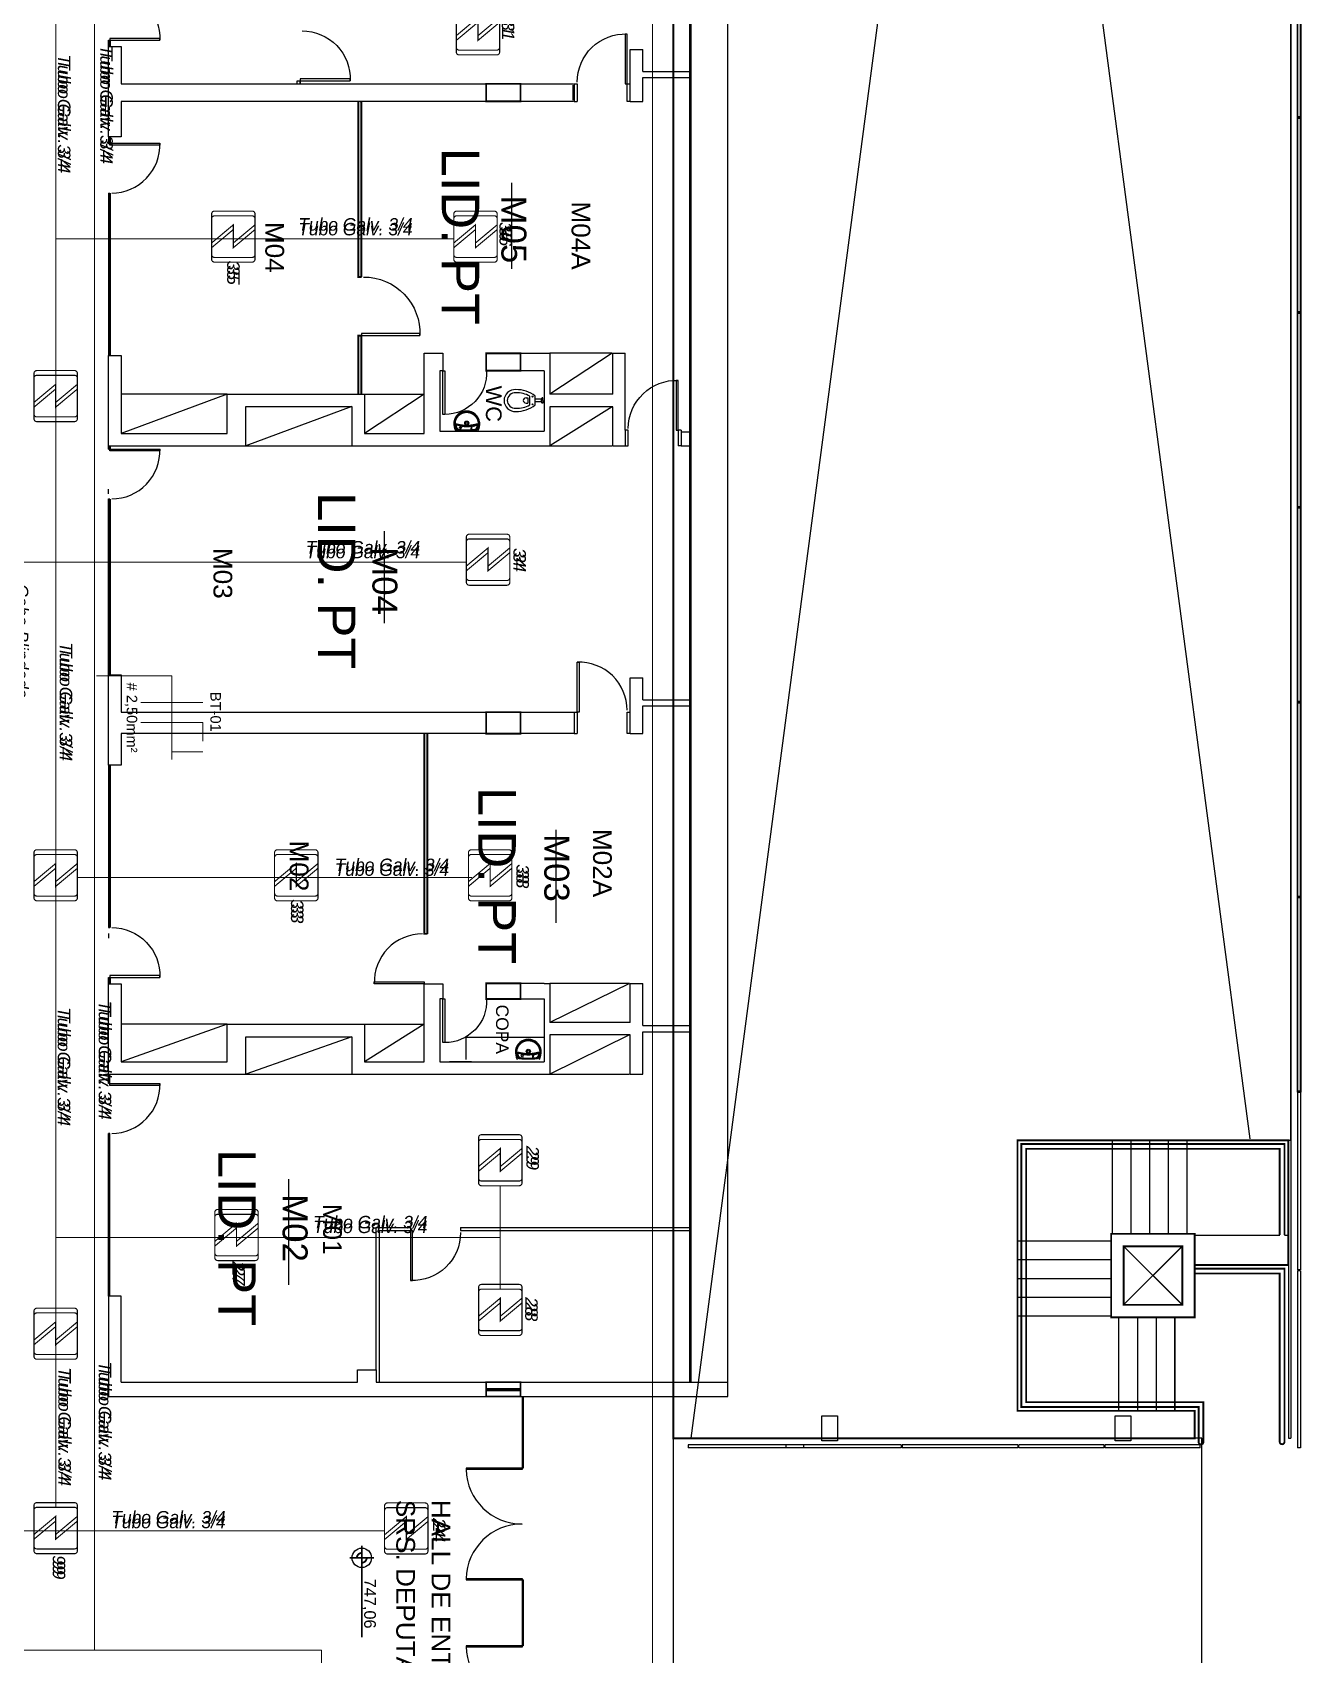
# Model space of a CAD drawing. Header units: metres. Extents: x -331 to 2982, y 362 to 2539.
# Drawn here: x 2847.1 to 2867.44, y 1317.75 to 1343.76 of the extents above; entities that cross this region are included whole.
import ezdxf
from ezdxf.enums import TextEntityAlignment as Align

# ---------------------------------------------------------------- set-up
doc = ezdxf.new("R2010")
doc.units = ezdxf.units.M
doc.layers.get('0').update_dxf_attribs({"color": 251})
for name, color, linetype in [('CX', 251, 'Continuous'), ('DET. FUMAÇA', 1, 'Continuous'), ('Div', 251, 'Continuous'), ('Est', 251, 'Continuous'), ('Mob', 251, 'Continuous'), ('Pis', 251, 'Continuous')]:
    doc.layers.add(name, color=color, linetype=linetype)
doc.styles.add('ARIAL', font='arial.ttf')
doc.styles.add('DESTAQUE', font='arial.ttf', dxfattribs={"height": 0.4})
doc.styles.get("Standard").update_dxf_attribs({"font": 'arial.ttf', "height": 0.3})

# ---------------------------------------------------------------- blocks, each defined once
blk = doc.blocks.new('Detector de fumaça')
at = {"layer": 'DET. FUMAÇA', "linetype": 'Continuous', "lineweight": 15, "const_width": 0.0187}
blk.add_lwpolyline([(774.599, 539.816), (775.249, 539.816, -0.414214), (775.296, 539.769), (775.296, 539.167, -0.414214), (775.249, 539.12), (774.599, 539.12, -0.414214), (774.553, 539.167), (774.553, 539.769, -0.414214)], format="xyb", close=True, dxfattribs=at)
blk.add_lwpolyline([(774.773, 539.816), (775.064, 539.468), (774.773, 539.468), (775.064, 539.12)], dxfattribs=at)
blk = doc.blocks.new('rett')
at = {"color": 2, "linetype": 'Continuous', "lineweight": 15}
blk.add_line((813.966, 2203), (814.262, 2203), dxfattribs=at)
at = {"layer": 'Div', "color": 2, "linetype": 'Continuous', "lineweight": 15}
for p, q in [((813.645, 2202.003), (813.645, 2203)), ((813.966, 2202.003), (813.966, 2203)), ((814.435, 2202.502), (814.435, 2203))]:
    blk.add_line(p, q, dxfattribs=at)
blk.add_lwpolyline([(813.214, 2201.295), (813.214, 2202.502), (814.56, 2202.502)], dxfattribs=at)
at = {"layer": 'Div', "color": 2, "linetype": 'Continuous', "lineweight": 15, "char_height": 0.1683, "attachment_point": 1}
for s, insert in [('\\pxqc;\\PBT-01{\\fArial|b0|i1|c0|p34;  }', (808.19, 2203.569)), ('\\pxqc;\\P\\pi-0.92701,l1.92701,t1.92701;#^I2,50mm²', (808.198, 2202.227))]:
    blk.add_mtext_dynamic_manual_height_columns(s, width=11.20762, gutter_width=2.104, heights=[0], dxfattribs=dict(at, insert=insert))
blk = doc.blocks.new('cb2')
at = {"layer": 'Div', "color": 2, "linetype": 'Continuous', "lineweight": 15}
blk.add_lwpolyline([(806.232, 1904.456), (806.232, 1903.382), (808.384, 1903.382)], dxfattribs=at)
at = {"layer": 'Div', "color": 2, "linetype": 'Continuous', "lineweight": 15, "insert": (806.585, 1904.017), "char_height": 0.2, "attachment_point": 1}
blk.add_mtext_dynamic_manual_height_columns('{\\fArial|b0|i1|c0|p34;Cabo Blindado \\P3 x # 1,50mm²}', width=13.3188, gutter_width=2.5, heights=[0], dxfattribs=at)
blk = doc.blocks.new('porta .8')
at = {"layer": 'CX', "ltscale": 8}
blk.add_lwpolyline([(0.03, 0), (0, 0), (0, 0.8), (0.03, 0.8)], close=True, dxfattribs=at)
at = {"layer": 'CX', "color": 1, "ltscale": 8}
blk.add_arc((0.029, 0.03), 0.771, 0, 92.1894, dxfattribs=at)
blk = doc.blocks.new('porta .08')
at = {"ltscale": 0.8}
blk.add_blockref('porta .8', (-0.8, 0), dxfattribs=at)
blk = doc.blocks.new('porta .7')
at = {"layer": 'CX', "ltscale": 8}
blk.add_lwpolyline([(0, 0), (0.03, 0), (0.03, 0.7), (0, 0.7)], close=True, dxfattribs=at)
at = {"layer": 'CX', "color": 1, "ltscale": 8}
blk.add_arc((0.03, 0.029), 0.671, 357.4911, 90, dxfattribs=at)
blk = doc.blocks.new('VASO')
at = {"layer": 'Mob'}
for p, q in [((302.411, 172.354), (302.411, 172.494)), ((302.499, 172.354), (302.499, 172.494)), ((302.351, 172.465), (302.38, 172.465)), ((302.351, 172.383), (302.38, 172.383)), ((302.38, 172.465), (302.38, 172.383)), ((302.599, 172.444), (302.499, 172.444)), ((302.599, 172.404), (302.499, 172.404)), ((302.599, 172.444), (302.599, 172.455)), ((302.599, 172.404), (302.599, 172.444)), ((302.599, 172.404), (302.599, 172.393)), ((302.619, 172.464), (302.609, 172.464)), ((302.619, 172.383), (302.609, 172.383)), ((302.619, 172.424), (302.619, 172.464)), ((302.619, 172.424), (302.619, 172.383))]:
    blk.add_line(p, q, dxfattribs=at)
for centre in [(302.453, 172.486), (302.453, 172.362)]:
    blk.add_circle(centre, 0.00707, dxfattribs=at)
for centre, radius, start, end in [((302.178, 172.42), 0.179, 86.6811, 178.7962), ((302.178, 172.42), 0.129, 86.6811, 178.7962), ((302.205, 172.134), 0.464, 50.6979, 92.0637), ((302.205, 172.134), 0.414, 60.1325, 92.0637), ((302.178, 172.427), 0.179, 181.2038, 273.3189), ((302.178, 172.427), 0.129, 181.2038, 273.3189), ((302.205, 172.713), 0.464, 267.9363, 309.3021), ((302.205, 172.713), 0.414, 267.9363, 299.8675), ((302.349, 172.422), 0.043, 86.6811, 178.7962), ((302.349, 172.426), 0.043, 181.2038, 273.3189), ((302.609, 172.455), 0.00935, 90, 180), ((302.609, 172.393), 0.00935, 180, 270)]:
    blk.add_arc(centre, radius, start, end, dxfattribs=at)
blk = doc.blocks.new('XR_BL2_2 PAV_REV02$0$PILAR_PASSARELA')
at = {"layer": 'Est'}
blk.add_lwpolyline([(-20, 12.5), (20, 12.5), (20, -12.5), (-20, -12.5)], close=True, dxfattribs=at)

msp = doc.modelspace()

# ---------------------------------------------------------------- linework, layer by layer
at = {"lineweight": 0}
for p, q in [((2867.273, 1325.995), (2867.273, 1389.24)), ((2867.233, 1325.995), (2867.273, 1325.995))]:
    msp.add_line(p, q, dxfattribs=at)
msp.add_lwpolyline([(2865.414, 1393.58), (2865.734, 1393.58), (2865.734, 1394.02), (2857.371, 1394.02), (2857.377, 1321.215), (2865.733, 1321.216), (2865.733, 1321.655), (2865.413, 1321.655)], dxfattribs=at)
msp.add_lwpolyline([(2865.413, 1321.655), (2865.413, 1323.155), (2865.733, 1323.155), (2865.733, 1323.995), (2867.233, 1323.995), (2867.233, 1325.995), (2862.893, 1325.995), (2862.893, 1321.655)], close=True, dxfattribs=at)
at = {"layer": 'DET. FUMAÇA', "color": 3, "linetype": 'Continuous', "lineweight": 15}
for points in [[(2840.416, 1415.312), (2830.547, 1415.312), (2830.547, 1414.611), (2801.798, 1414.611), (2801.798, 1396.91), (2830.488, 1396.91), (2830.488, 1317.82), (2851.735, 1317.82), (2851.735, 1316.183)], [(2848.099, 1317.82), (2848.099, 1415.312)]]:
    msp.add_lwpolyline(points, dxfattribs=at)
at = {"layer": 'Div', "color": 150, "linetype": 'Continuous', "lineweight": 0}
for p, q in [((2847.477, 1320.108), (2847.477, 1419.684)), ((2853.857, 1340.448), (2847.477, 1340.448)), ((2854.059, 1335.267), (2847.477, 1335.267)), ((2847.825, 1330.206), (2854.145, 1330.206)), ((2854.603, 1323.607), (2854.603, 1325.266)), ((2854.603, 1324.436), (2847.477, 1324.436)), ((2842.88, 1319.731), (2852.748, 1319.731))]:
    msp.add_line(p, q, dxfattribs=at)
at = {"layer": 'Div', "lineweight": 0}
for p, q in [((2851.346, 1342.935), (2851.346, 1342.985)), ((2851.346, 1342.985), (2851.396, 1342.985)), ((2855.786, 1342.935), (2855.786, 1342.655)), ((2855.836, 1342.935), (2855.836, 1342.655)), ((2856.636, 1342.655), (2856.636, 1342.935)), ((2856.604, 1337.38), (2856.604, 1337.13)), ((2856.654, 1337.13), (2856.654, 1337.38)), ((2857.454, 1337.38), (2857.454, 1337.13)), ((2857.504, 1337.38), (2857.504, 1337.13)), ((2855.786, 1332.86), (2855.786, 1332.515)), ((2855.836, 1332.86), (2855.836, 1332.515)), ((2856.636, 1332.515), (2856.636, 1332.86)), ((2852.616, 1322.315), (2852.616, 1324.595)), ((2852.616, 1324.595), (2853.166, 1324.595)), ((2853.166, 1324.595), (2853.166, 1324.545)), ((2853.966, 1324.595), (2857.634, 1324.595)), ((2853.966, 1324.595), (2853.966, 1324.545)), ((2852.666, 1322.115), (2852.666, 1324.545)), ((2852.666, 1324.545), (2853.166, 1324.545)), ((2853.966, 1324.545), (2857.634, 1324.545))]:
    msp.add_line(p, q, dxfattribs=at)
at = {"layer": 'Div', "lineweight": 0, "ltscale": 0.8}
for p, q in [((2855.786, 1342.935), (2855.836, 1342.935)), ((2856.636, 1342.935), (2856.686, 1342.935)), ((2855.786, 1342.655), (2855.836, 1342.655)), ((2856.686, 1342.655), (2856.636, 1342.655)), ((2856.654, 1337.38), (2856.604, 1337.38)), ((2857.504, 1337.38), (2857.454, 1337.38)), ((2856.604, 1337.13), (2856.654, 1337.13)), ((2857.504, 1337.13), (2857.454, 1337.13)), ((2855.786, 1332.86), (2855.836, 1332.86)), ((2856.636, 1332.86), (2856.686, 1332.86)), ((2855.786, 1332.515), (2855.836, 1332.515)), ((2856.686, 1332.515), (2856.636, 1332.515))]:
    msp.add_line(p, q, dxfattribs=at)
at = {"layer": 'Div', "color": 230, "linetype": 'Continuous', "lineweight": 0}
msp.add_lwpolyline([(2857.044, 1391.565), (2857.044, 1315.763, -0.414214), (2856.044, 1314.763), (2838.915, 1314.763, -0.414214), (2838.115, 1315.563), (2838.115, 1388.954, 0.414214)], format="xyb", dxfattribs=at)
at = {"layer": 'Div', "lineweight": 0}
for points in [[(2851.396, 1342.985), (2851.396, 1342.935)], [(2852.376, 1339.838), (2852.326, 1339.838), (2852.326, 1342.657)], [(2852.376, 1339.838), (2852.376, 1342.655)], [(2852.326, 1337.962), (2852.326, 1338.899), (2852.376, 1338.899)], [(2852.376, 1337.96), (2852.376, 1338.899)], [(2853.434, 1329.305), (2853.384, 1329.305), (2853.384, 1332.515)], [(2853.434, 1329.305), (2853.434, 1332.515)]]:
    msp.add_lwpolyline(points, dxfattribs=at)
at = {"layer": 'Pis'}
for p, q in [((2857.654, 1394.291), (2857.654, 1322.115)), ((2858.251, 1322.115), (2858.251, 1394.041)), ((2866.621, 1326.015), (2857.654, 1394.02)), ((2867.273, 1393.98), (2867.273, 1321.215)), ((2866.62, 1389.18), (2857.654, 1321.215)), ((2867.273, 1325.995), (2867.273, 1389.24)), ((2857.634, 1347.883), (2857.634, 1322.115)), ((2848.326, 1343.535), (2848.326, 1343.635)), ((2848.326, 1343.635), (2848.346, 1343.635)), ((2848.326, 1343.535), (2848.326, 1343.635)), ((2848.326, 1343.635), (2848.346, 1343.635)), ((2848.326, 1342.085), (2848.326, 1343.535)), ((2848.326, 1343.535), (2848.526, 1343.535)), ((2848.526, 1343.535), (2848.526, 1342.935)), ((2856.686, 1342.655), (2856.686, 1343.485)), ((2856.686, 1343.485), (2856.886, 1343.485)), ((2856.686, 1342.655), (2856.686, 1343.485)), ((2856.886, 1343.135), (2856.886, 1343.485)), ((2856.886, 1343.135), (2857.634, 1343.135)), ((2848.526, 1342.935), (2854.376, 1342.935)), ((2851.346, 1342.935), (2851.346, 1342.985)), ((2851.346, 1342.985), (2851.396, 1342.985)), ((2854.926, 1342.935), (2855.776, 1342.935)), ((2855.766, 1342.915), (2855.766, 1342.675)), ((2855.786, 1342.935), (2855.786, 1342.655)), ((2855.786, 1342.935), (2855.786, 1342.655)), ((2855.786, 1342.935), (2855.836, 1342.935)), ((2855.836, 1342.935), (2855.836, 1342.655)), ((2856.636, 1342.655), (2856.636, 1342.935)), ((2856.636, 1342.935), (2856.686, 1342.935)), ((2856.886, 1342.655), (2856.886, 1343.035)), ((2856.886, 1343.035), (2857.634, 1343.035)), ((2854.376, 1342.655), (2848.526, 1342.655)), ((2848.526, 1342.655), (2848.526, 1342.085)), ((2852.356, 1342.655), (2852.376, 1342.655)), ((2855.776, 1342.655), (2854.926, 1342.655)), ((2855.786, 1342.655), (2855.836, 1342.655)), ((2856.686, 1342.655), (2856.636, 1342.655)), ((2856.686, 1342.655), (2856.886, 1342.655)), ((2848.326, 1342.085), (2848.326, 1341.985)), ((2848.526, 1342.085), (2848.326, 1342.085)), ((2848.326, 1341.985), (2848.346, 1341.985)), ((2854.788, 1339.968), (2854.788, 1341.35)), ((2848.326, 1341.185), (2848.326, 1338.58)), ((2848.326, 1341.185), (2848.346, 1341.185)), ((2848.326, 1337.13), (2848.326, 1338.58)), ((2848.326, 1338.58), (2848.526, 1338.58)), ((2848.526, 1338.58), (2848.526, 1337.33)), ((2853.384, 1337.33), (2853.384, 1338.615)), ((2853.384, 1338.615), (2853.684, 1338.615)), ((2853.684, 1338.615), (2853.684, 1338.335)), ((2854.926, 1338.615), (2854.384, 1338.615)), ((2854.926, 1338.615), (2855.399, 1338.615)), ((2855.399, 1338.615), (2855.399, 1337.958)), ((2856.394, 1338.615), (2855.399, 1338.615)), ((2856.394, 1338.615), (2855.399, 1337.958)), ((2856.404, 1337.958), (2856.404, 1338.615)), ((2856.404, 1338.615), (2856.604, 1338.615)), ((2856.604, 1337.38), (2856.604, 1338.615)), ((2853.634, 1338.335), (2853.634, 1337.365)), ((2853.684, 1338.335), (2853.634, 1338.335)), ((2854.384, 1338.335), (2854.926, 1338.335)), ((2855.304, 1338.335), (2854.926, 1338.335)), ((2855.304, 1338.335), (2855.304, 1337.365)), ((2850.226, 1337.96), (2848.526, 1337.96)), ((2850.226, 1337.96), (2848.526, 1337.33)), ((2850.226, 1337.33), (2850.226, 1337.96)), ((2850.226, 1337.96), (2852.426, 1337.96)), ((2852.426, 1337.96), (2853.384, 1337.96)), ((2852.426, 1337.96), (2852.426, 1337.33)), ((2853.384, 1337.96), (2852.426, 1337.33)), ((2856.404, 1337.958), (2855.399, 1337.958)), ((2850.526, 1337.76), (2852.226, 1337.76)), ((2850.526, 1337.13), (2850.526, 1337.76)), ((2852.226, 1337.76), (2850.526, 1337.13)), ((2852.226, 1337.76), (2852.226, 1337.13)), ((2856.404, 1337.758), (2855.399, 1337.758)), ((2855.399, 1337.758), (2855.399, 1337.13)), ((2856.394, 1337.758), (2855.399, 1337.13)), ((2856.404, 1337.13), (2856.404, 1337.758)), ((2848.526, 1337.33), (2850.226, 1337.33)), ((2852.426, 1337.33), (2853.384, 1337.33)), ((2853.634, 1337.365), (2855.304, 1337.365)), ((2854.242, 1337.365), (2853.891, 1337.365)), ((2856.654, 1337.38), (2856.604, 1337.38)), ((2856.604, 1337.38), (2856.604, 1337.13)), ((2856.654, 1337.13), (2856.654, 1337.38)), ((2857.454, 1337.38), (2857.454, 1337.13)), ((2857.504, 1337.38), (2857.454, 1337.38)), ((2857.504, 1337.38), (2857.504, 1337.13)), ((2857.504, 1337.355), (2857.634, 1337.355)), ((2857.634, 1337.355), (2857.634, 1337.13)), ((2848.326, 1337.08), (2848.326, 1337.13)), ((2848.326, 1337.13), (2850.526, 1337.13)), ((2848.326, 1337.08), (2848.346, 1337.08)), ((2850.526, 1337.13), (2852.226, 1337.13)), ((2852.226, 1337.13), (2855.399, 1337.13)), ((2855.399, 1337.13), (2856.394, 1337.13)), ((2856.404, 1337.13), (2856.604, 1337.13)), ((2856.604, 1337.13), (2856.654, 1337.13)), ((2857.504, 1337.13), (2857.454, 1337.13)), ((2857.504, 1337.13), (2857.634, 1337.13)), ((2848.326, 1336.36), (2848.326, 1336.435)), ((2848.326, 1336.28), (2848.346, 1336.28)), ((2848.326, 1333.46), (2848.326, 1336.28)), ((2852.749, 1334.286), (2852.749, 1335.761)), ((2848.326, 1332.01), (2848.326, 1333.46)), ((2848.326, 1333.46), (2848.526, 1333.46)), ((2848.526, 1333.46), (2848.526, 1332.86)), ((2856.686, 1332.515), (2856.686, 1333.41)), ((2856.686, 1333.41), (2856.886, 1333.41)), ((2856.686, 1332.515), (2856.686, 1333.41)), ((2856.686, 1332.515), (2856.686, 1333.41)), ((2856.886, 1333.06), (2856.886, 1333.41)), ((2856.886, 1333.06), (2857.634, 1333.06)), ((2856.886, 1332.515), (2856.886, 1332.96)), ((2856.886, 1332.96), (2857.634, 1332.96)), ((2857.634, 1333.06), (2857.634, 1332.96)), ((2848.526, 1332.86), (2854.376, 1332.86)), ((2854.926, 1332.86), (2855.786, 1332.86)), ((2855.786, 1332.86), (2855.786, 1332.515)), ((2855.786, 1332.86), (2855.836, 1332.86)), ((2855.836, 1332.86), (2855.836, 1332.515)), ((2856.636, 1332.515), (2856.636, 1332.86)), ((2856.636, 1332.86), (2856.686, 1332.86)), ((2854.376, 1332.515), (2848.526, 1332.515)), ((2848.526, 1332.515), (2848.526, 1332.01)), ((2855.786, 1332.515), (2854.926, 1332.515)), ((2855.786, 1332.515), (2855.836, 1332.515)), ((2856.686, 1332.515), (2856.636, 1332.515)), ((2856.686, 1332.515), (2856.886, 1332.515)), ((2848.526, 1332.01), (2848.326, 1332.01)), ((2848.326, 1332.01), (2848.326, 1329.405)), ((2855.494, 1330.974), (2855.494, 1329.483)), ((2848.326, 1329.405), (2848.346, 1329.405)), ((2848.326, 1329.31), (2848.326, 1329.235)), ((2848.326, 1328.605), (2848.346, 1328.605)), ((2848.326, 1328.505), (2848.326, 1328.605)), ((2848.326, 1328.605), (2848.326, 1328.505)), ((2848.326, 1327.055), (2848.326, 1328.505)), ((2848.326, 1328.505), (2848.526, 1328.505)), ((2848.326, 1328.505), (2848.526, 1328.505)), ((2848.526, 1328.505), (2848.526, 1327.255)), ((2853.384, 1327.255), (2853.384, 1328.505)), ((2853.384, 1328.505), (2853.684, 1328.505)), ((2853.684, 1328.505), (2853.684, 1328.26)), ((2855.304, 1328.51), (2854.926, 1328.51)), ((2855.304, 1328.51), (2855.399, 1328.51)), ((2856.676, 1328.51), (2855.399, 1328.51)), ((2855.399, 1328.51), (2855.399, 1327.883)), ((2856.676, 1328.51), (2855.399, 1327.883)), ((2856.686, 1327.883), (2856.686, 1328.51)), ((2856.686, 1328.51), (2856.886, 1328.51)), ((2856.886, 1327.833), (2856.886, 1328.51)), ((2853.684, 1328.26), (2853.634, 1328.26)), ((2853.634, 1328.26), (2853.634, 1327.255)), ((2854.926, 1328.26), (2855.304, 1328.26)), ((2855.304, 1328.26), (2855.304, 1327.255)), ((2850.226, 1327.855), (2848.526, 1327.855)), ((2850.226, 1327.855), (2848.526, 1327.255)), ((2850.226, 1327.255), (2850.226, 1327.855)), ((2850.226, 1327.855), (2852.426, 1327.855)), ((2852.426, 1327.855), (2852.426, 1327.255)), ((2852.426, 1327.855), (2853.384, 1327.855)), ((2853.384, 1327.855), (2852.426, 1327.255)), ((2856.686, 1327.883), (2855.399, 1327.883)), ((2856.886, 1327.833), (2857.634, 1327.833)), ((2856.886, 1327.055), (2856.886, 1327.733)), ((2856.886, 1327.733), (2857.634, 1327.733)), ((2857.634, 1327.833), (2857.634, 1327.733)), ((2850.526, 1327.055), (2850.526, 1327.655)), ((2850.526, 1327.655), (2852.226, 1327.655)), ((2852.226, 1327.655), (2850.526, 1327.055)), ((2852.226, 1327.655), (2852.226, 1327.055)), ((2855.304, 1327.64), (2854.056, 1327.64)), ((2854.056, 1327.29), (2854.056, 1327.64)), ((2856.686, 1327.683), (2855.399, 1327.683)), ((2855.399, 1327.683), (2855.399, 1327.055)), ((2856.676, 1327.683), (2855.399, 1327.055)), ((2856.686, 1327.055), (2856.686, 1327.683)), ((2848.526, 1327.255), (2850.226, 1327.255)), ((2852.426, 1327.255), (2853.384, 1327.255)), ((2853.634, 1327.255), (2855.304, 1327.255)), ((2854.142, 1327.255), (2853.791, 1327.255)), ((2848.326, 1327.055), (2850.526, 1327.055)), ((2848.326, 1326.905), (2848.326, 1327.055)), ((2848.346, 1326.905), (2848.346, 1327.055)), ((2850.526, 1327.055), (2852.226, 1327.055)), ((2852.226, 1327.055), (2855.399, 1327.055)), ((2855.399, 1327.055), (2856.676, 1327.055)), ((2856.686, 1327.055), (2856.886, 1327.055)), ((2848.346, 1326.905), (2848.326, 1326.905)), ((2867.429, 1326.76), (2867.379, 1326.76)), ((2867.379, 1326.76), (2867.379, 1323.918)), ((2867.429, 1326.76), (2867.429, 1323.918)), ((2848.346, 1326.105), (2848.326, 1326.105)), ((2848.326, 1323.495), (2848.326, 1326.105)), ((2848.346, 1323.495), (2848.346, 1326.105)), ((2862.893, 1321.655), (2862.893, 1325.995)), ((2867.233, 1325.995), (2862.893, 1325.995)), ((2864.413, 1324.495), (2864.413, 1325.995)), ((2864.713, 1324.495), (2864.713, 1325.995)), ((2865.013, 1324.495), (2865.013, 1325.995)), ((2865.313, 1324.495), (2865.313, 1325.995)), ((2865.613, 1324.495), (2865.613, 1325.995)), ((2867.233, 1325.995), (2867.273, 1325.995)), ((2867.233, 1324.475), (2867.233, 1325.995)), ((2851.211, 1325.37), (2851.211, 1323.675)), ((2852.616, 1322.315), (2852.616, 1324.595)), ((2852.616, 1324.595), (2853.166, 1324.595)), ((2853.166, 1324.595), (2853.166, 1324.545)), ((2853.966, 1324.595), (2857.634, 1324.595)), ((2853.966, 1324.595), (2853.966, 1324.545)), ((2852.666, 1322.115), (2852.666, 1324.545)), ((2852.666, 1324.545), (2853.166, 1324.545)), ((2853.966, 1324.545), (2857.634, 1324.545)), ((2864.393, 1324.375), (2862.893, 1324.375)), ((2865.733, 1324.475), (2867.095, 1324.475)), ((2867.171, 1324.475), (2867.233, 1324.475)), ((2864.393, 1324.075), (2862.893, 1324.075)), ((2865.533, 1323.355), (2864.593, 1324.295)), ((2864.593, 1323.355), (2865.533, 1324.295)), ((2865.513, 1323.375), (2864.613, 1324.275)), ((2864.613, 1323.375), (2865.513, 1324.275)), ((2865.733, 1323.995), (2867.233, 1323.995)), ((2867.233, 1323.995), (2867.233, 1321.215)), ((2867.429, 1323.918), (2867.379, 1323.918)), ((2867.429, 1323.902), (2867.379, 1323.902)), ((2867.379, 1323.902), (2867.379, 1321.06)), ((2867.429, 1323.902), (2867.429, 1321.06)), ((2864.393, 1323.775), (2862.893, 1323.775)), ((2848.526, 1323.495), (2848.326, 1323.495)), ((2848.326, 1323.495), (2848.326, 1321.885)), ((2848.526, 1322.115), (2848.526, 1323.495)), ((2864.393, 1323.475), (2862.893, 1323.475)), ((2864.393, 1323.175), (2862.893, 1323.175)), ((2864.513, 1323.155), (2864.513, 1321.655)), ((2864.813, 1323.155), (2864.813, 1321.655)), ((2865.113, 1323.155), (2865.113, 1321.655)), ((2865.413, 1323.155), (2865.413, 1321.655)), ((2852.316, 1322.115), (2852.316, 1322.315)), ((2852.316, 1322.315), (2852.616, 1322.315)), ((2852.616, 1322.315), (2852.616, 1322.115)), ((2848.526, 1322.115), (2852.316, 1322.115)), ((2852.616, 1322.115), (2858.251, 1322.115)), ((2858.251, 1321.885), (2858.251, 1322.115)), ((2848.326, 1321.885), (2858.251, 1321.885)), ((2854.951, 1321.885), (2854.951, 1320.735)), ((2854.971, 1321.885), (2854.971, 1320.735)), ((2857.377, 1314.935), (2857.377, 1321.885)), ((2865.733, 1321.655), (2862.893, 1321.655)), ((2865.733, 1321.216), (2865.733, 1321.655)), ((2859.756, 1321.215), (2857.634, 1321.215)), ((2864.456, 1321.215), (2860.006, 1321.215)), ((2865.847, 1321.215), (2864.706, 1321.215)), ((2865.847, 1315.535), (2865.847, 1321.215)), ((2867.233, 1321.215), (2867.273, 1321.215)), ((2857.614, 1321.11), (2857.614, 1321.06)), ((2859.464, 1321.11), (2857.614, 1321.11)), ((2859.464, 1321.06), (2857.614, 1321.06)), ((2859.179, 1321.11), (2859.179, 1321.06)), ((2861.029, 1321.11), (2859.179, 1321.11)), ((2861.029, 1321.06), (2859.179, 1321.06)), ((2859.464, 1321.11), (2859.464, 1321.06)), ((2861.029, 1321.11), (2861.029, 1321.06)), ((2861.045, 1321.11), (2861.045, 1321.06)), ((2862.895, 1321.11), (2861.045, 1321.11)), ((2862.895, 1321.06), (2861.045, 1321.06)), ((2862.895, 1321.11), (2862.895, 1321.06)), ((2862.911, 1321.06), (2862.911, 1321.11)), ((2864.279, 1321.11), (2862.911, 1321.11)), ((2864.279, 1321.06), (2862.911, 1321.06)), ((2864.279, 1321.06), (2864.279, 1321.11)), ((2864.295, 1321.06), (2864.295, 1321.11)), ((2865.821, 1321.11), (2864.295, 1321.11)), ((2865.821, 1321.06), (2864.295, 1321.06)), ((2865.821, 1321.06), (2865.821, 1321.11)), ((2867.429, 1321.06), (2867.379, 1321.06)), ((2854.951, 1320.735), (2854.056, 1320.735)), ((2854.056, 1320.735), (2854.056, 1320.715)), ((2854.951, 1320.715), (2854.056, 1320.715)), ((2854.971, 1320.735), (2854.951, 1320.735)), ((2854.951, 1320.735), (2854.951, 1320.715)), ((2854.056, 1318.965), (2854.056, 1318.945)), ((2854.056, 1318.965), (2854.951, 1318.965)), ((2854.056, 1318.945), (2854.951, 1318.945)), ((2854.951, 1318.965), (2854.951, 1318.945)), ((2854.971, 1318.945), (2854.951, 1318.945)), ((2854.951, 1318.945), (2854.951, 1317.885)), ((2854.971, 1318.945), (2854.971, 1317.885)), ((2854.951, 1317.885), (2854.056, 1317.885)), ((2854.056, 1317.885), (2854.056, 1317.865)), ((2854.951, 1317.865), (2854.056, 1317.865)), ((2854.971, 1317.885), (2854.951, 1317.885)), ((2854.951, 1317.885), (2854.951, 1317.865))]:
    msp.add_line(p, q, dxfattribs=at)
at = {"layer": 'Pis', "const_width": 0.03}
for points in [[(2865.414, 1393.58), (2865.734, 1393.58), (2865.734, 1394.02), (2857.371, 1394.02), (2857.377, 1321.215), (2865.733, 1321.216), (2865.733, 1321.655), (2865.413, 1321.655)], [(2848.346, 1343.635), (2848.346, 1343.535)], [(2848.346, 1343.635), (2848.346, 1343.535)], [(2851.396, 1342.985), (2851.396, 1342.935)], [(2852.376, 1339.838), (2852.326, 1339.838), (2852.326, 1342.657)], [(2852.376, 1339.838), (2852.376, 1342.655)], [(2848.346, 1341.985), (2848.346, 1342.085)], [(2848.346, 1338.58), (2848.346, 1341.185)], [(2852.326, 1337.962), (2852.326, 1338.899), (2852.376, 1338.899)], [(2852.376, 1337.96), (2852.376, 1338.899)], [(2848.346, 1337.13), (2848.346, 1337.08)], [(2848.346, 1336.28), (2848.346, 1333.46)], [(2853.434, 1329.305), (2853.384, 1329.305), (2853.384, 1332.515)], [(2853.434, 1329.305), (2853.434, 1332.515)], [(2848.346, 1329.405), (2848.346, 1332.01)], [(2848.346, 1328.505), (2848.346, 1328.605)], [(2848.346, 1328.605), (2848.346, 1328.505)], [(2852.383, 1319.493), (2852.383, 1318.023)], [(2852.188, 1319.298), (2852.578, 1319.298)]]:
    msp.add_lwpolyline(points, dxfattribs=at)
for points in [[(2867.429, 1342.403), (2867.429, 1345.512), (2867.379, 1345.512), (2867.379, 1342.403)], [(2854.376, 1342.935), (2854.926, 1342.935), (2854.926, 1342.655), (2854.376, 1342.655)], [(2854.376, 1342.935), (2854.926, 1342.935), (2854.926, 1342.655), (2854.376, 1342.655)], [(2867.429, 1339.278), (2867.429, 1342.387), (2867.379, 1342.387), (2867.379, 1339.278)], [(2867.429, 1336.153), (2867.429, 1339.262), (2867.379, 1339.262), (2867.379, 1336.153)], [(2854.376, 1338.615), (2854.926, 1338.615), (2854.926, 1338.335), (2854.376, 1338.335)], [(2854.376, 1338.615), (2854.926, 1338.615), (2854.926, 1338.335), (2854.376, 1338.335)], [(2867.429, 1333.028), (2867.429, 1336.137), (2867.379, 1336.137), (2867.379, 1333.028)], [(2867.429, 1329.904), (2867.429, 1333.012), (2867.379, 1333.012), (2867.379, 1329.904)], [(2854.376, 1332.86), (2854.926, 1332.86), (2854.926, 1332.515), (2854.376, 1332.515)], [(2867.429, 1326.78), (2867.429, 1329.888), (2867.379, 1329.888), (2867.379, 1326.78)], [(2854.376, 1328.51), (2854.926, 1328.51), (2854.926, 1328.26), (2854.376, 1328.26)], [(2865.413, 1321.655), (2865.413, 1323.155), (2865.733, 1323.155), (2865.733, 1323.995), (2867.233, 1323.995), (2867.233, 1325.995), (2862.893, 1325.995), (2862.893, 1321.655)], [(2865.733, 1324.495), (2865.733, 1323.155), (2864.393, 1323.155), (2864.393, 1324.495)], [(2865.533, 1324.295), (2864.593, 1324.295), (2864.593, 1323.355), (2865.533, 1323.355)], [(2854.376, 1322.115), (2854.926, 1322.115), (2854.926, 1322.005), (2854.376, 1322.005)], [(2854.376, 1321.985), (2854.926, 1321.985), (2854.926, 1321.885), (2854.376, 1321.885)]]:
    msp.add_lwpolyline(points, close=True, dxfattribs=at)
for points in [[(2854.065, 1337.376, 0.019765), (2854.191, 1337.381, 0.055725), (2854.209, 1337.383, 0.26837), (2854.243, 1337.419, 0.08527), (2854.254, 1337.507, 0.373975), (2854.065, 1337.671, 0.373975), (2853.876, 1337.507, 0.08527), (2853.888, 1337.419, 0.26837), (2853.921, 1337.383, 0.055725), (2853.939, 1337.381, 0.019765)], [(2855.052, 1327.301, 0.019765), (2855.178, 1327.306, 0.055725), (2855.196, 1327.308, 0.26837), (2855.23, 1327.344, 0.08527), (2855.241, 1327.432, 0.373975), (2855.052, 1327.596, 0.373975), (2854.863, 1327.432, 0.08527), (2854.875, 1327.344, 0.26837), (2854.908, 1327.308, 0.055725), (2854.926, 1327.306, 0.019765)]]:
    msp.add_lwpolyline(points, format="xyb", close=True, dxfattribs=at)
for points in [[(2853.891, 1337.472, -0.557482), (2853.898, 1337.477, 0.068592), (2854.002, 1337.447, 0.02486), (2854.065, 1337.443, 0.02486), (2854.128, 1337.447, 0.068592), (2854.232, 1337.477, -0.557482), (2854.24, 1337.472)], [(2853.891, 1337.472, 0.09339), (2853.903, 1337.419, 0.281673), (2853.948, 1337.386, 0.022774), (2854.038, 1337.38), (2854.065, 1337.38), (2854.092, 1337.38, 0.022774), (2854.182, 1337.386, 0.281673), (2854.227, 1337.419, 0.09339), (2854.24, 1337.472)], [(2853.898, 1337.478, 0.072415), (2854.065, 1337.454, 0.072415), (2854.233, 1337.478)], [(2854.23, 1337.476, -0.467154), (2854.227, 1337.469, -0.039312), (2854.16, 1337.446, 0.320715), (2854.141, 1337.425, 0.032811), (2854.137, 1337.388)], [(2854.878, 1327.397, -0.557482), (2854.885, 1327.402, 0.068592), (2854.989, 1327.372, 0.02486), (2855.052, 1327.368, 0.02486), (2855.115, 1327.372, 0.068592), (2855.219, 1327.402, -0.557482), (2855.227, 1327.397)], [(2854.878, 1327.397, 0.09339), (2854.89, 1327.344, 0.281673), (2854.935, 1327.311, 0.022774), (2855.025, 1327.305), (2855.052, 1327.305), (2855.079, 1327.305, 0.022774), (2855.169, 1327.311, 0.281673), (2855.214, 1327.344, 0.09339), (2855.227, 1327.397)], [(2854.885, 1327.403, 0.072415), (2855.052, 1327.379, 0.072415), (2855.22, 1327.403)], [(2855.217, 1327.401, -0.467154), (2855.214, 1327.394, -0.039312), (2855.147, 1327.371, 0.320715), (2855.128, 1327.35, 0.032811), (2855.124, 1327.313)], [(2867.171, 1324.475), (2867.171, 1325.934), (2862.955, 1325.934), (2862.955, 1321.717), (2865.795, 1321.717), (2865.795, 1321.155, 1), (2865.871, 1321.155), (2865.871, 1321.794), (2863.031, 1321.794), (2863.031, 1325.857), (2867.095, 1325.857), (2867.095, 1324.475)], [(2865.733, 1323.934), (2867.171, 1323.934), (2867.171, 1321.158, -1), (2867.095, 1321.158), (2867.095, 1323.857), (2865.733, 1323.857)], [(2852.305, 1319.298, -0.414214), (2852.383, 1319.376, -1)], [(2852.383, 1319.22, 0.414214), (2852.461, 1319.298, 1)]]:
    msp.add_lwpolyline(points, format="xyb", dxfattribs=at)
at = {"layer": 'Pis'}
for centre, radius in [((2853.966, 1337.422), 0.0158), ((2854.065, 1337.496), 0.0328), ((2854.065, 1337.496), 0.0203), ((2855.052, 1327.421), 0.0328), ((2854.953, 1327.347), 0.0158), ((2855.052, 1327.421), 0.0203), ((2852.383, 1319.298), 0.156)]:
    msp.add_circle(centre, radius, dxfattribs=at)
for centre, radius, start, end in [((2854.065, 1337.48), 0.209, 90, 172.0182), ((2854.065, 1337.48), 0.209, 7.9818, 90), ((2854.123, 1337.49), 0.266, 175.9061, 207.7353), ((2853.891, 1337.368), 0.0027, 207.7353, 270), ((2854.24, 1337.368), 0.0027, 270, 332.2647), ((2854.007, 1337.49), 0.266, 331.9123, 4.0939), ((2855.052, 1327.405), 0.209, 90, 172.0182), ((2855.052, 1327.405), 0.209, 7.9818, 90), ((2853.791, 1327.258), 0.0027, 207.7353, 270), ((2854.14, 1327.258), 0.0027, 270, 332.2647), ((2855.11, 1327.415), 0.266, 175.9061, 207.7353), ((2854.994, 1327.415), 0.266, 331.9123, 4.0939), ((2854.951, 1320.735), 0.895, 181.2801, 270), ((2854.951, 1318.945), 0.895, 90, 178.7199), ((2854.951, 1317.895), 0.895, 181.2801, 270)]:
    msp.add_arc(centre, radius, start, end, dxfattribs=at)

# ---------------------------------------------------------------- block references
at = {"layer": 'DET. FUMAÇA', "linetype": 'Continuous', "lineweight": 0, "rotation": 270}
for p in [(2314.777, 2118.772), (2314.777, 2118.696), (2310.856, 2115.448), (2310.856, 2115.372), (2314.737, 2115.448), (2314.737, 2115.372), (2308.009, 2112.891), (2308.009, 2112.815), (2314.939, 2110.267), (2314.939, 2110.191), (2308.009, 2105.206), (2308.009, 2105.13), (2311.865, 2105.206), (2311.865, 2105.13), (2314.972, 2105.206), (2314.972, 2105.13), (2315.135, 2100.637), (2315.135, 2100.561), (2310.907, 2099.437), (2310.907, 2099.361), (2315.135, 2098.236), (2315.135, 2098.16), (2308.009, 2097.855), (2308.009, 2097.779), (2308.009, 2094.737), (2313.628, 2094.732), (2308.009, 2094.661), (2313.628, 2094.656)]:
    msp.add_blockref('Detector de fumaça', p, dxfattribs=at)
at = {"layer": 'DET. FUMAÇA', "color": 3, "linetype": 'Continuous', "lineweight": 15, "rotation": 270}
msp.add_blockref('cb2', (943.021, 2141.499), dxfattribs=at)
at = {"layer": 'Div', "color": 150, "linetype": 'Continuous', "lineweight": 15, "rotation": 270}
msp.add_blockref('rett', (646.837, 2146.659), dxfattribs=at)
at = {"layer": 'Pis', "xscale": -1}
for name, p, rotation in [('porta .08', (2848.346, 1344.435), 270), ('porta .08', (2851.396, 1343.785), 270), ('porta .7', (2853.684, 1338.335), 180), ('porta .08', (2848.346, 1329.405), 270), ('porta .7', (2853.684, 1328.26), 180), ('porta .8', (2853.166, 1324.545), 180)]:
    msp.add_blockref(name, p, dxfattribs=dict(at, rotation=rotation))
for p in [(2856.636, 1342.935), (2857.454, 1337.38)]:
    msp.add_blockref('porta .8', p, dxfattribs=at)
at = {"layer": 'Pis'}
for name, p, rotation in [('porta .08', (2848.346, 1341.185), 270), ('porta .08', (2848.346, 1336.28), 270), ('porta .8', (2853.384, 1328.505), 89.99999999999999), ('porta .8', (2848.346, 1326.905), 270)]:
    msp.add_blockref(name, p, dxfattribs=dict(at, rotation=rotation))
for name, p, xscale, yscale, zscale, rotation in [('porta .08', (2852.376, 1339.838), -1.173749999999927, 1.173749999999927, 1.17374999999988, 270), ('XR_BL2_2 PAV_REV02$0$PILAR_PASSARELA', (2859.881, 1321.375), 0.01000000000021828, 0.01000000000021828, 0.01000000000021828, 89.99999999999999), ('XR_BL2_2 PAV_REV02$0$PILAR_PASSARELA', (2864.581, 1321.375), 0.01000000000021828, 0.01000000000021828, 0.01000000000021828, 89.99999999999999)]:
    msp.add_blockref(name, p, dxfattribs=dict(at, xscale=xscale, yscale=yscale, zscale=zscale, rotation=rotation))
for name, p in [('VASO', (2552.664, 1165.434)), ('porta .8', (2855.836, 1332.86))]:
    msp.add_blockref(name, p, dxfattribs=at)

# ---------------------------------------------------------------- texts
at = {"layer": 'Div', "color": 3, "linetype": 'Continuous', "lineweight": 0, "char_height": 0.2, "attachment_point": 1, "rotation": 270}
for s, insert in [('{\\fArial|b0|i1|c0|p34;31}', (2854.828, 1344.018)), ('{\\fArial|b0|i1|c0|p34;31}', (2854.828, 1343.942)), ('{\\fArial|b0|i1|c0|p34;36}', (2854.789, 1340.72)), ('{\\fArial|b0|i1|c0|p34;36}', (2854.789, 1340.644)), ('{\\fArial|b0|i1|c0|p34;35}', (2850.426, 1340.101)), ('{\\fArial|b0|i1|c0|p34;35}', (2850.426, 1340.025)), ('{\\fArial|b0|i1|c0|p34;34}', (2855.013, 1335.492)), ('{\\fArial|b0|i1|c0|p34;34}', (2855.013, 1335.416)), ('{\\fArial|b0|i1|c0|p34;38}', (2855.061, 1330.422)), ('{\\fArial|b0|i1|c0|p34;38}', (2855.061, 1330.346)), ('{\\fArial|b0|i1|c0|p34;33}', (2851.448, 1329.86)), ('{\\fArial|b0|i1|c0|p34;33}', (2851.448, 1329.784)), ('{\\fArial|b0|i1|c0|p34;29}', (2855.221, 1325.905)), ('{\\fArial|b0|i1|c0|p34;29}', (2855.221, 1325.829)), ('{\\fArial|b0|i1|c0|p34;27}', (2850.51, 1324.054)), ('{\\fArial|b0|i1|c0|p34;27}', (2850.51, 1323.978)), ('{\\fArial|b0|i1|c0|p34;28}', (2855.202, 1323.479)), ('{\\fArial|b0|i1|c0|p34;28}', (2855.202, 1323.403)), ('{\\fArial|b0|i1|c0|p34;24}', (2853.724, 1319.936)), ('{\\fArial|b0|i1|c0|p34;24}', (2853.724, 1319.86)), ('{\\fArial|b0|i1|c0|p34;99}', (2847.63, 1319.34)), ('{\\fArial|b0|i1|c0|p34;99}', (2847.63, 1319.264))]:
    msp.add_mtext_dynamic_manual_height_columns(s, width=13.3188, gutter_width=2.5, heights=[0], dxfattribs=dict(at, insert=insert))
at = {"layer": 'Div', "color": 2, "linetype": 'Continuous', "lineweight": 0, "char_height": 0.2, "attachment_point": 1, "rotation": 270}
for insert in [(2847.713, 1343.409), (2848.392, 1343.558), (2848.392, 1343.482), (2847.713, 1343.333), (2847.742, 1333.982), (2847.742, 1333.906), (2847.71, 1328.13), (2847.71, 1328.054), (2848.367, 1328.232), (2848.367, 1328.156), (2847.72, 1322.356), (2847.72, 1322.28), (2848.368, 1322.448), (2848.368, 1322.372)]:
    msp.add_mtext_dynamic_manual_height_columns('{\\fArial|b0|i1|c0|p34;Tubo Galv. 3/4 }', width=13.3188, gutter_width=2.5, heights=[0], dxfattribs=dict(at, insert=insert))
at = {"layer": 'Div', "color": 2, "linetype": 'Continuous', "lineweight": 0, "char_height": 0.2, "attachment_point": 1}
for insert in [(2851.365, 1340.782), (2851.365, 1340.706), (2851.485, 1335.604), (2851.485, 1335.528), (2851.949, 1330.511), (2851.949, 1330.435), (2851.603, 1324.782), (2851.603, 1324.706), (2848.368, 1320.049), (2848.368, 1319.973)]:
    msp.add_mtext_dynamic_manual_height_columns('{\\fArial|b0|i1|c0|p34;Tubo Galv. 3/4 }', width=13.3188, gutter_width=2.5, heights=[0], dxfattribs=dict(at, insert=insert))
at = {"layer": 'Pis'}
for s, height, style, p in [('M05', 0.4, 'DESTAQUE', (2854.621, 1340.602)), ('M04A', 0.3, 'ARIAL', (2855.745, 1340.502)), ('M04', 0.3, 'ARIAL', (2850.837, 1340.314)), ('M03', 0.3, 'ARIAL', (2850.006, 1335.086)), ('M04', 0.4, 'DESTAQUE', (2852.553, 1334.962)), ('M03', 0.4, 'DESTAQUE', (2855.308, 1330.362)), ('M02A', 0.3, 'ARIAL', (2856.09, 1330.44)), ('M02', 0.3, 'ARIAL', (2851.229, 1330.393)), ('M02', 0.4, 'DESTAQUE', (2851.114, 1324.587)), ('M01', 0.3, 'ARIAL', (2851.763, 1324.569))]:
    msp.add_text(s, height=height, rotation=270, dxfattribs=dict(at, style=style)).set_placement(p, align=Align.CENTER)
for s, height, style, p in [('WC', 0.25, 'ARIAL', (2854.373, 1338.095)), ('SRS. DEPUTADOS', 0.3, 'DESTAQUE', (2852.936, 1320.229)), ('HALL DE ENTRADA', 0.3, 'DESTAQUE', (2853.502, 1320.229))]:
    msp.add_text(s, height=height, rotation=270, dxfattribs=dict(at, style=style)).set_placement(p)
msp.add_text('747,06', height=0.1872, rotation=270, dxfattribs=at).set_placement((2852.365, 1318.164), align=Align.BOTTOM_RIGHT)
at = {"layer": 'Pis', "char_height": 0.6, "attachment_point": 5, "rotation": 270, "style": 'DESTAQUE'}
for insert in [(2853.965, 1340.49), (2851.98, 1334.967), (2854.552, 1330.24), (2850.383, 1324.435)]:
    msp.add_mtext_dynamic_manual_height_columns('LID. PT', width=5.09647, gutter_width=2, heights=[0], dxfattribs=dict(at, insert=insert))
at = {"layer": 'Pis', "insert": (2854.633, 1327.774), "char_height": 0.2, "attachment_point": 5, "rotation": 270}
msp.add_mtext_dynamic_manual_height_columns('COPA', width=0.72584, gutter_width=2.5, heights=[0], dxfattribs=at)

doc.saveas('drawing.dxf')
